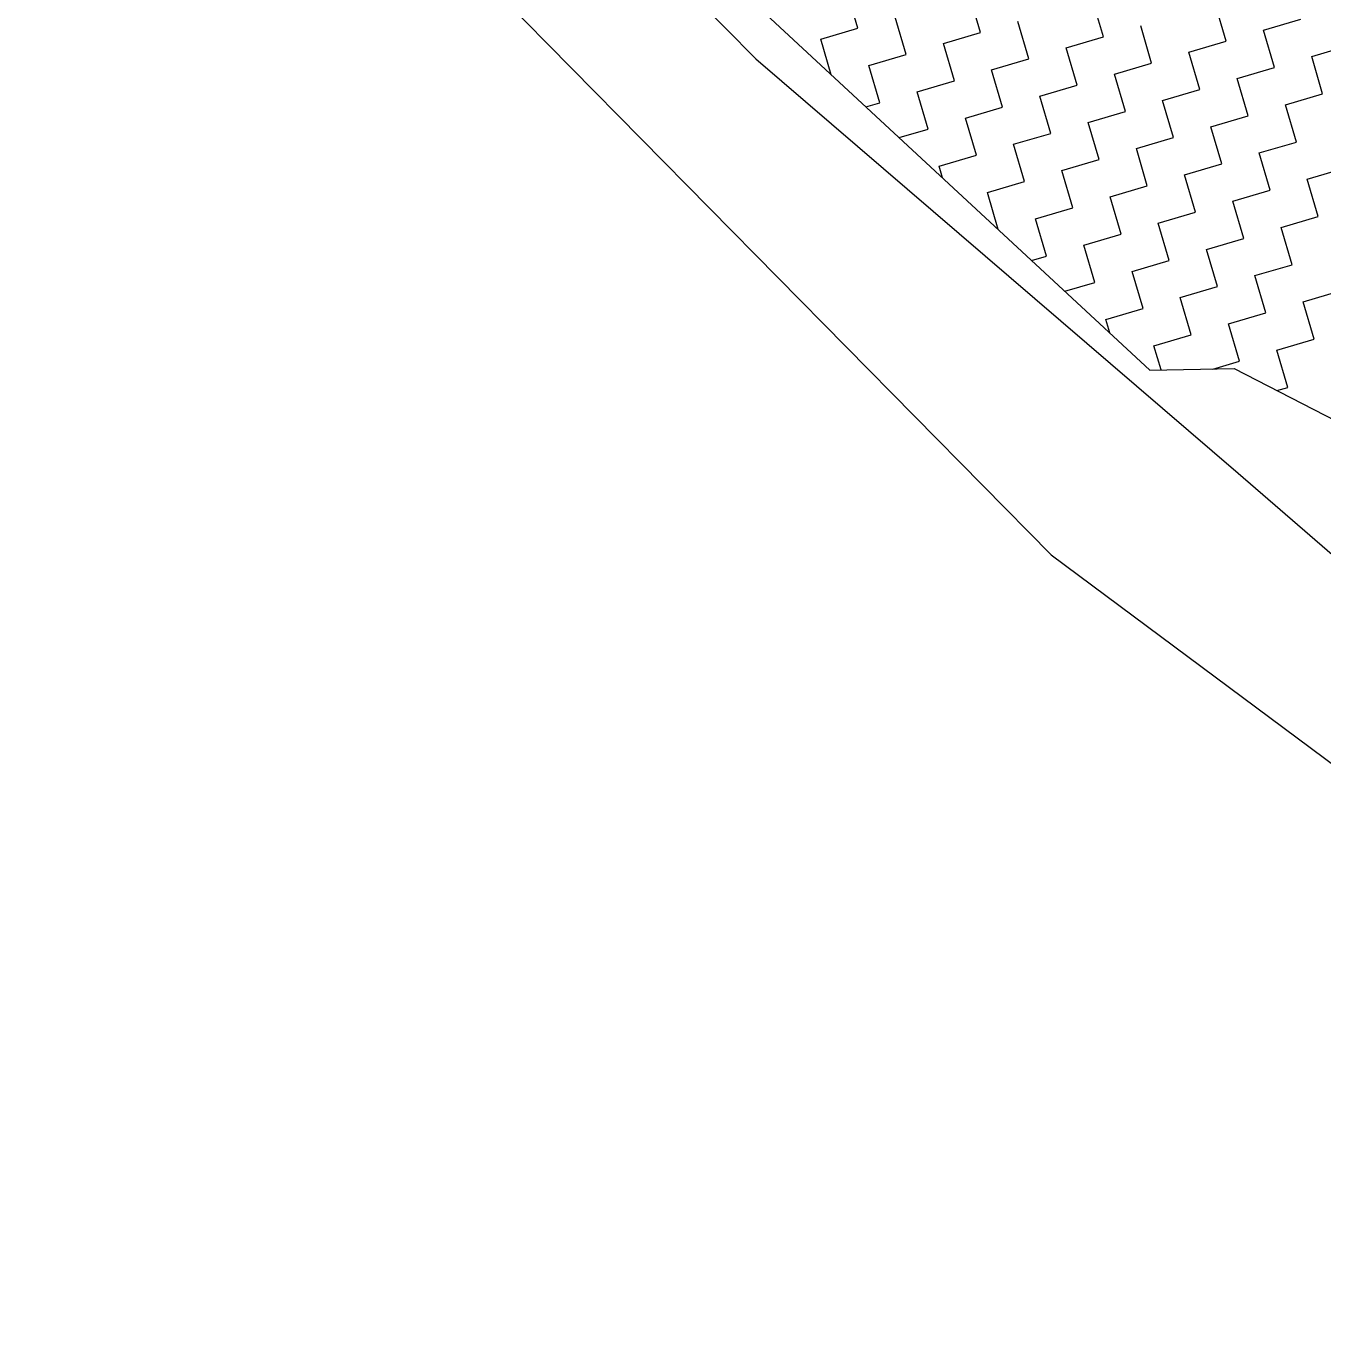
# Model space of a CAD drawing. Header units: metres. Extents: x 283645 to 285797, y 2017393 to 2020400.
# Drawn here: x 284125.3 to 284342.3, y 2017746.7 to 2017963.3 of the extents above; entities that cross this region are included whole.
import ezdxf

# ---------------------------------------------------------------- set-up
doc = ezdxf.new("R2010")
doc.units = ezdxf.units.M
for name, color, linetype in [('POLY_HATCH', 12, 'Continuous'), ('V_BOUND_LINE', 7, 'Continuous'), ('VILLAGE BOUNDRY', 1, 'Continuous')]:
    doc.layers.add(name, color=color, linetype=linetype)

msp = doc.modelspace()

# ---------------------------------------------------------------- linework, layer by layer
at = {"layer": 'POLY_HATCH'}
for p, q in [((284231.66, 2017981.44), (284313.35, 2017905.69)), ((284313.35, 2017905.69), (284327.45, 2017905.97)), ((284327.45, 2017905.97), (284346.39, 2017896.19))]:
    msp.add_line(p, q, dxfattribs=at)
at = {"layer": 'POLY_HATCH', "linetype": 'Continuous'}
for p, q in [((284264.48, 2017962.93), (284262.65, 2017969.16)), ((284285.02, 2017962.2), (284283.19, 2017968.44)), ((284305.56, 2017961.48), (284303.72, 2017967.71)), ((284326.1, 2017960.76), (284324.26, 2017966.99)), ((284258.25, 2017961.09), (284264.48, 2017962.93)), ((284272.56, 2017958.53), (284270.72, 2017964.76)), ((284293.09, 2017957.81), (284291.26, 2017964.04)), ((284313.63, 2017957.08), (284311.8, 2017963.32)), ((284332.33, 2017962.59), (284338.57, 2017964.43)), ((284260, 2017955.16), (284258.25, 2017961.09)), ((284278.79, 2017960.37), (284285.02, 2017962.2)), ((284299.33, 2017959.64), (284305.56, 2017961.48)), ((284319.87, 2017958.92), (284326.1, 2017960.76)), ((284334.17, 2017956.36), (284332.33, 2017962.59)), ((284266.32, 2017956.69), (284272.56, 2017958.53)), ((284280.63, 2017954.13), (284278.79, 2017960.37)), ((284301.17, 2017953.41), (284299.33, 2017959.64)), ((284321.7, 2017952.69), (284319.87, 2017958.92)), ((284340.41, 2017958.2), (284346.64, 2017960.04)), ((284268.16, 2017950.46), (284266.32, 2017956.69)), ((284286.86, 2017955.97), (284293.09, 2017957.81)), ((284307.4, 2017955.25), (284313.63, 2017957.08)), ((284327.94, 2017954.52), (284334.17, 2017956.36)), ((284342.24, 2017951.96), (284340.41, 2017958.2)), ((284288.7, 2017949.74), (284286.86, 2017955.97)), ((284309.24, 2017949.01), (284307.4, 2017955.25)), ((284329.77, 2017948.29), (284327.94, 2017954.52)), ((284274.39, 2017952.29), (284280.63, 2017954.13)), ((284276.23, 2017946.06), (284274.39, 2017952.29)), ((284294.93, 2017951.57), (284301.17, 2017953.41)), ((284315.47, 2017950.85), (284321.7, 2017952.69)), ((284265.81, 2017949.77), (284268.16, 2017950.46)), ((284296.77, 2017945.34), (284294.93, 2017951.57)), ((284317.31, 2017944.62), (284315.47, 2017950.85)), ((284336.01, 2017950.13), (284342.24, 2017951.96)), ((284337.85, 2017943.89), (284336.01, 2017950.13)), ((284282.46, 2017947.9), (284288.7, 2017949.74)), ((284284.3, 2017941.66), (284282.46, 2017947.9)), ((284303, 2017947.18), (284309.24, 2017949.01)), ((284323.54, 2017946.45), (284329.77, 2017948.29)), ((284271.36, 2017944.63), (284276.23, 2017946.06)), ((284304.84, 2017940.94), (284303, 2017947.18)), ((284325.38, 2017940.22), (284323.54, 2017946.45)), ((284290.53, 2017943.5), (284296.77, 2017945.34)), ((284292.37, 2017937.27), (284290.53, 2017943.5)), ((284311.07, 2017942.78), (284317.31, 2017944.62)), ((284331.61, 2017942.06), (284337.85, 2017943.89)), ((284278.07, 2017939.83), (284284.3, 2017941.66)), ((284312.91, 2017936.55), (284311.07, 2017942.78)), ((284333.45, 2017935.82), (284331.61, 2017942.06)), ((284278.64, 2017937.87), (284278.07, 2017939.83)), ((284298.61, 2017939.1), (284304.84, 2017940.94)), ((284300.44, 2017932.87), (284298.61, 2017939.1)), ((284319.14, 2017938.38), (284325.38, 2017940.22)), ((284339.68, 2017937.66), (284345.92, 2017939.5)), ((284286.14, 2017935.43), (284292.37, 2017937.27)), ((284320.98, 2017932.15), (284319.14, 2017938.38)), ((284341.52, 2017931.43), (284339.68, 2017937.66)), ((284287.97, 2017929.22), (284286.14, 2017935.43)), ((284306.68, 2017934.71), (284312.91, 2017936.55)), ((284308.51, 2017928.47), (284306.68, 2017934.71)), ((284327.22, 2017933.99), (284333.45, 2017935.82)), ((284294.21, 2017931.03), (284300.44, 2017932.87)), ((284329.05, 2017927.75), (284327.22, 2017933.99)), ((284296.05, 2017924.8), (284294.21, 2017931.03)), ((284314.75, 2017930.31), (284320.98, 2017932.15)), ((284316.58, 2017924.08), (284314.75, 2017930.31)), ((284335.29, 2017929.59), (284341.52, 2017931.43)), ((284302.28, 2017926.64), (284308.51, 2017928.47)), ((284337.12, 2017923.35), (284335.29, 2017929.59)), ((284304.12, 2017920.4), (284302.28, 2017926.64)), ((284322.82, 2017925.91), (284329.05, 2017927.75)), ((284293.54, 2017924.06), (284296.05, 2017924.8)), ((284310.35, 2017922.24), (284316.58, 2017924.08)), ((284324.66, 2017919.68), (284322.82, 2017925.91)), ((284312.19, 2017916.01), (284310.35, 2017922.24)), ((284330.89, 2017921.52), (284337.12, 2017923.35)), ((284299.08, 2017918.92), (284304.12, 2017920.4)), ((284318.42, 2017917.84), (284324.66, 2017919.68)), ((284332.73, 2017915.28), (284330.89, 2017921.52)), ((284320.26, 2017911.61), (284318.42, 2017917.84)), ((284338.96, 2017917.12), (284345.19, 2017918.96)), ((284305.95, 2017914.17), (284312.19, 2017916.01)), ((284326.49, 2017913.45), (284332.73, 2017915.28)), ((284340.8, 2017910.89), (284338.96, 2017917.12)), ((284306.61, 2017911.94), (284305.95, 2017914.17)), ((284328.33, 2017907.21), (284326.49, 2017913.45)), ((284314.02, 2017909.77), (284320.26, 2017911.61)), ((284334.56, 2017909.05), (284340.8, 2017910.89)), ((284315.22, 2017905.73), (284314.02, 2017909.77)), ((284336.4, 2017902.82), (284334.56, 2017909.05)), ((284323.86, 2017905.89), (284328.33, 2017907.21)), ((284334.59, 2017902.28), (284336.4, 2017902.82))]:
    msp.add_line(p, q, dxfattribs=at)
at = {"layer": 'V_BOUND_LINE'}
for p, q in [((284147.77, 2018058.48), (284247.42, 2017957.83)), ((284247.42, 2017957.83), (284328.11, 2017888.48)), ((284328.11, 2017888.48), (284477.87, 2017758.58))]:
    msp.add_line(p, q, dxfattribs=at)
at = {"layer": 'VILLAGE BOUNDRY'}
for p, q in [((284125.26, 2018048.97), (284228.2, 2017944.44)), ((284228.2, 2017944.44), (284296.83, 2017874.78)), ((284296.83, 2017874.78), (284468.77, 2017746.7))]:
    msp.add_line(p, q, dxfattribs=at)

doc.saveas('drawing.dxf')
